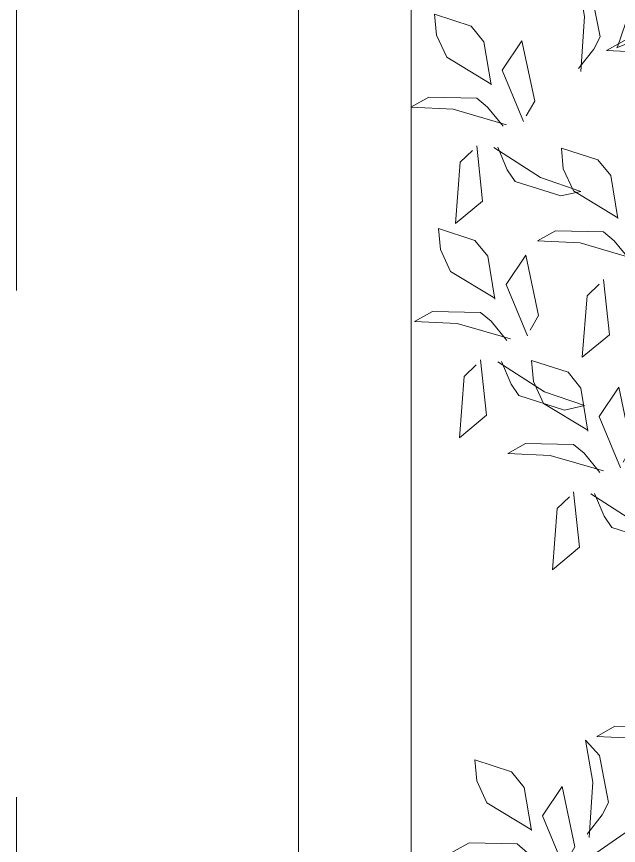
# Model space of a CAD drawing. Header units: millimetres. Extents: x 29001 to 40804, y -8833 to -5892.
# Drawn here: x 29447.92 to 29458.6, y -8313.11 to -8298.39 of the extents above; entities that cross this region are included whole.
import ezdxf

# ---------------------------------------------------------------- set-up
doc = ezdxf.new("R2010")
doc.units = ezdxf.units.MM
doc.linetypes.add('ACAD_ISO03W100', pattern=[30, 12, -18])
doc.layers.get('0').update_dxf_attribs({"lineweight": 0})
doc.layers.add('250', color=250, linetype='Continuous', lineweight=0)
doc.layers.add('xxx_Auto_Tefris_Tefris', color=32, linetype='Continuous', lineweight=0)

# ---------------------------------------------------------------- blocks, each defined once
blk = doc.blocks.new('U1')
at = {"color": 67, "lineweight": 0, "true_color": 0x6c822b}
for points in [[(-2359700.5871, 78422.6035), (-2359700.548, 78422.6532), (-2359700.5214, 78422.6763), (-2359700.3989, 78422.6816), (-2359700.3527, 78422.6567), (-2359700.461, 78422.6496), (-2359700.596, 78422.6071)], [(-2359700.36, 78422.3542), (-2359700.4007, 78422.3406), (-2359700.5453, 78422.4026), (-2359700.4623, 78422.4371), (-2359700.3441, 78422.3583)], [(-2359700.1708, 78420.7191), (-2359700.2109, 78420.768), (-2359700.2277, 78420.7989), (-2359700.2065, 78420.9197), (-2359700.1723, 78420.9595), (-2359700.1887, 78420.8522), (-2359700.1762, 78420.7112)], [(-2359700.2685, 78420.7698), (-2359700.3727, 78420.8091), (-2359700.4057, 78420.8491), (-2359700.417, 78420.9461), (-2359700.3657, 78420.9312), (-2359700.3156, 78420.8947), (-2359700.2704, 78420.7702)], [(-2359700.4773, 78420.7101), (-2359700.4382, 78420.7598), (-2359700.4116, 78420.7829), (-2359700.2891, 78420.7882), (-2359700.2429, 78420.7634), (-2359700.3512, 78420.7563), (-2359700.4862, 78420.7137)], [(-2359700.035, 78420.6012), (-2359700.0571, 78420.638), (-2359700.0277, 78420.7926), (-2359699.9761, 78420.719), (-2359700.0277, 78420.5865)], [(-2359699.9751, 78420.5759), (-2359699.9361, 78420.6256), (-2359699.9094, 78420.6486), (-2359699.7869, 78420.654), (-2359699.7408, 78420.6291), (-2359699.8491, 78420.622), (-2359699.984, 78420.5794)], [(-2359700.2632, 78420.3341), (-2359700.2473, 78420.4443), (-2359700.2153, 78420.4851), (-2359700.123, 78420.5171), (-2359700.1266, 78420.4638), (-2359700.1514, 78420.4071), (-2359700.2633, 78420.3361)], [(-2359699.9603, 78420.5226), (-2359699.9837, 78420.4639), (-2359700.0028, 78420.4343), (-2359700.1188, 78420.3946), (-2359700.1701, 78420.4054), (-2359700.0682, 78420.4428), (-2359699.9508, 78420.5217)], [(-2359700.2917, 78420.2278), (-2359700.2526, 78420.2775), (-2359700.226, 78420.3006), (-2359700.1035, 78420.3059), (-2359700.0573, 78420.2811), (-2359700.1656, 78420.274), (-2359700.3006, 78420.2314)], [(-2359700.0336, 78420.0538), (-2359700.0557, 78420.0906), (-2359700.0263, 78420.2452), (-2359699.9747, 78420.1716), (-2359700.0263, 78420.0391)], [(-2359700.2122, 78420.1672), (-2359700.1806, 78420.1381), (-2359700.1653, 78419.9815), (-2359700.2355, 78420.0376), (-2359700.2234, 78420.1792)], [(-2359700.1759, 78419.7927), (-2359700.1599, 78419.903), (-2359700.128, 78419.9438), (-2359700.0357, 78419.9757), (-2359700.0392, 78419.9225), (-2359700.0641, 78419.8657), (-2359700.1759, 78419.7947)], [(-2359699.9589, 78419.9753), (-2359699.9823, 78419.9166), (-2359700.0014, 78419.8869), (-2359700.1174, 78419.8472), (-2359700.1687, 78419.8581), (-2359700.0668, 78419.8954), (-2359699.9493, 78419.9744)], [(-2359700.2642, 78419.7118), (-2359700.2863, 78419.7486), (-2359700.2569, 78419.9031), (-2359700.2053, 78419.8295), (-2359700.2569, 78419.697)], [(-2359700.2043, 78419.6864), (-2359700.1653, 78419.7361), (-2359700.1386, 78419.7592), (-2359700.0161, 78419.7645), (-2359699.97, 78419.7397), (-2359700.0783, 78419.7326), (-2359700.2132, 78419.69)]]:
    blk.add_lwpolyline(points, dxfattribs=at)
at = {"layer": '250', "lineweight": 0}
for points in [[(-2359700.3224, 78422.4073), (-2359700.3625, 78422.4561), (-2359700.3793, 78422.4871), (-2359700.3581, 78422.6079), (-2359700.3239, 78422.6476), (-2359700.3403, 78422.5403), (-2359700.3278, 78422.3994)], [(-2359700.1806, 78422.42), (-2359700.1646, 78422.5302), (-2359700.1327, 78422.571), (-2359700.0403, 78422.603), (-2359700.0439, 78422.5497), (-2359700.0687, 78422.4929), (-2359700.1806, 78422.4219)], [(-2359700.2689, 78422.339), (-2359700.291, 78422.3758), (-2359700.2616, 78422.5304), (-2359700.21, 78422.4568), (-2359700.2616, 78422.3243)], [(-2359700.209, 78422.3137), (-2359700.1699, 78422.3634), (-2359700.1433, 78422.3864), (-2359700.0208, 78422.3918), (-2359699.9746, 78422.3669), (-2359700.0829, 78422.3598), (-2359700.2179, 78422.3172)], [(-2359699.9467, 78420.6822), (-2359699.9307, 78420.7924), (-2359699.8988, 78420.8332), (-2359699.8064, 78420.8652), (-2359699.81, 78420.8119), (-2359699.8349, 78420.7551), (-2359699.9467, 78420.6841)], [(-2359699.8957, 78420.5153), (-2359699.8641, 78420.4862), (-2359699.8487, 78420.3296), (-2359699.9189, 78420.3856), (-2359699.9069, 78420.5273)], [(-2359699.9453, 78420.1348), (-2359699.9293, 78420.245), (-2359699.8974, 78420.2858), (-2359699.805, 78420.3178), (-2359699.8086, 78420.2645), (-2359699.8334, 78420.2077), (-2359699.9453, 78420.1368)], [(-2359699.9737, 78420.0285), (-2359699.9346, 78420.0782), (-2359699.908, 78420.1013), (-2359699.7855, 78420.1066), (-2359699.7393, 78420.0817), (-2359699.8476, 78420.0746), (-2359699.9826, 78420.0321)], [(-2359699.8942, 78419.9679), (-2359699.8627, 78419.9388), (-2359699.8473, 78419.7822), (-2359699.9175, 78419.8383), (-2359699.9055, 78419.9799)], [(-2359700.1895, 78419.6332), (-2359700.2129, 78419.5745), (-2359700.232, 78419.5449), (-2359700.348, 78419.5052), (-2359700.3993, 78419.516), (-2359700.2974, 78419.5534), (-2359700.18, 78419.6323)], [(-2359700.1249, 78419.6258), (-2359700.0933, 78419.5967), (-2359700.0779, 78419.4401), (-2359700.1481, 78419.4962), (-2359700.1361, 78419.6379)]]:
    blk.add_lwpolyline(points, dxfattribs=at)
blk = doc.blocks.new('MOBİLYALAR')
at = {"color": 240, "linetype": 'ACAD_ISO03W100', "lineweight": 0, "ltscale": 0.5, "true_color": 0xed1f24}
blk.add_lwpolyline([(2296.265, -2326.455), (303.129, -2326.455), (303.129, -1853.449)], dxfattribs=at)
at = {"layer": 'xxx_Auto_Tefris_Tefris', "lineweight": 0}
for points in [[(351.435, -2020.439), (308.129, -2020.439), (308.129, -1953.086), (351.435, -1953.086)], [(349.435, -2018.439), (310.129, -2018.439), (310.129, -1955.086), (349.435, -1955.086)]]:
    blk.add_lwpolyline(points, close=True, dxfattribs=at)
at = {"lineweight": 0, "extrusion": (7.374e-13, 3.02e-14, -1), "xscale": 6.952506840120427, "yscale": 6.952506840120427, "zscale": 6.952506840120427, "rotation": 358.8247405303607}
for p in [(16390884.375, -883578.64), (16390885.038, -883603.997)]:
    blk.add_blockref('U1', p, dxfattribs=at)

msp = doc.modelspace()

# ---------------------------------------------------------------- block references
at = {"color": 6}
msp.add_blockref('MOBİLYALAR', (29144.792, -6321.799), dxfattribs=at)

doc.saveas('drawing.dxf')
